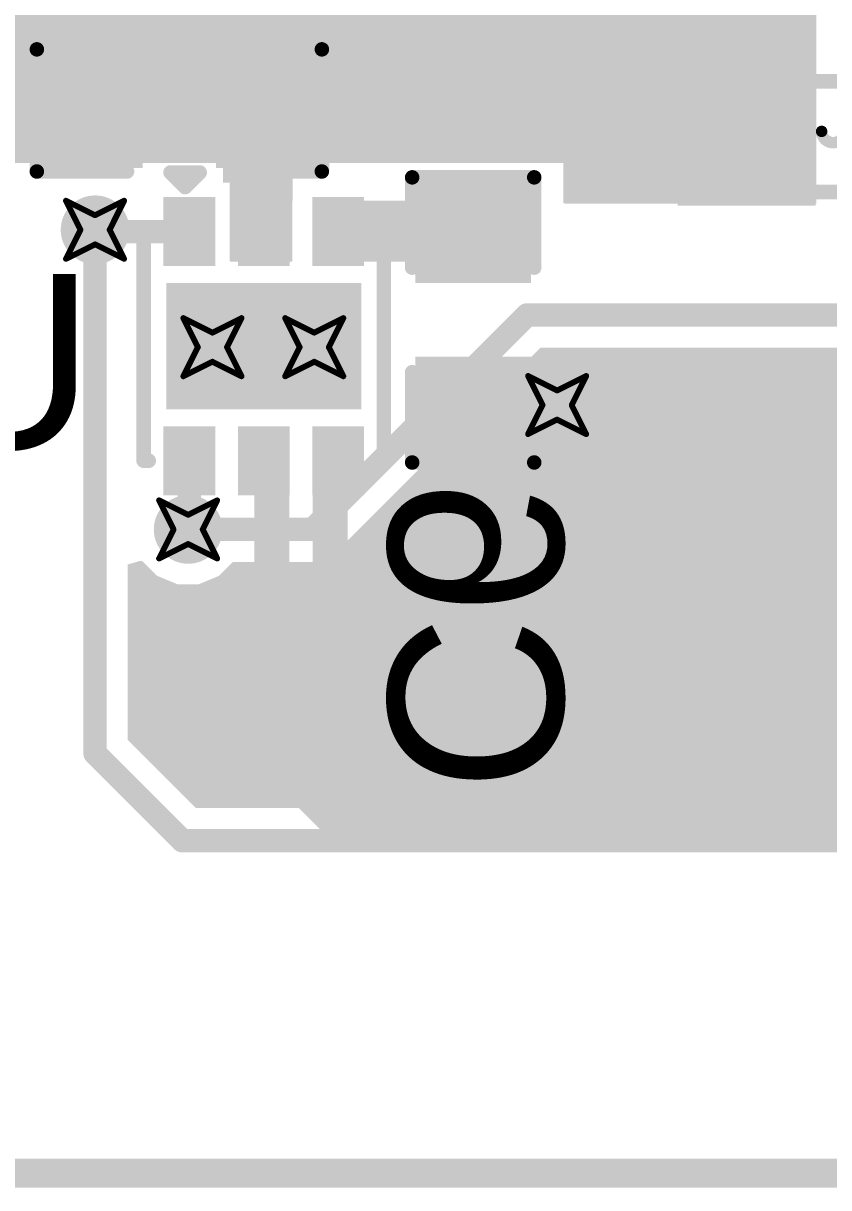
# Model space of a CAD drawing. Header units: inches. Extents: x -11 to 1110, y -7 to 455.
# Drawn here: x 631.51 to 638.54, y -0.13 to 10.04 of the extents above; entities that cross this region are included whole.
import ezdxf

# ---------------------------------------------------------------- set-up
doc = ezdxf.new("R2010")
doc.units = ezdxf.units.IN
for name, color, linetype in [('Board_outline', 216, 'Continuous'), ('Bottom Layer', 5, 'Continuous'), ('Bottom Overlay', 54, 'Continuous'), ('Bottom Paste', 16, 'Continuous'), ('Bottom Solder', 6, 'Continuous'), ('Drill Drawing', 1, 'Continuous'), ('Top Layer', 1, 'Continuous'), ('Via Holes', 16, 'Continuous')]:
    doc.layers.add(name, color=color, linetype=linetype)
doc.styles.add('Arial', font='', dxfattribs={"height": 0.2})
doc.styles.get('Arial').set_extended_font_data('Arial')

# ---------------------------------------------------------------- blocks, each defined once
blk = doc.blocks.new('C___0603_B_24')
at = {"layer": 'Bottom Layer'}
for points in [[(-1.143, -0.445), (-1.143, 0.445), (-0.381, 0.445), (-0.381, -0.445)], [(0.381, -0.445), (0.381, 0.445), (1.143, 0.445), (1.143, -0.445)]]:
    blk.add_hatch(color=5, dxfattribs=at).paths.add_polyline_path(points)
at = {"layer": 'Bottom Paste'}
for points in [[(-1.143, -0.445), (-1.143, 0.445), (-0.381, 0.445), (-0.381, -0.445)], [(0.381, -0.445), (0.381, 0.445), (1.143, 0.445), (1.143, -0.445)]]:
    blk.add_hatch(color=16, dxfattribs=at).paths.add_polyline_path(points)
at = {"layer": 'Bottom Solder'}
for points in [[(-1.203, -0.504), (-1.203, 0.504), (-0.321, 0.504), (-0.321, -0.504)], [(0.321, -0.504), (0.321, 0.504), (1.203, 0.504), (1.203, -0.504)]]:
    blk.add_hatch(color=6, dxfattribs=at).paths.add_polyline_path(points)
at = {"layer": 'Bottom Overlay'}
for points in [[(-1.245, 0.533, 0.127, 0.127, 0), (-1.245, -0.533, 0.127, 0.127, 0)], [(-1.245, 0.533, 0.127, 0.127, 0), (-0.457, 0.533, 0.127, 0.127, 0)], [(0.457, 0.533, 0.127, 0.127, 0), (1.245, 0.533, 0.127, 0.127, 0)], [(1.245, 0.533, 0.127, 0.127, 0), (1.245, -0.533, 0.127, 0.127, 0)], [(-1.245, -0.533, 0.127, 0.127, 0), (-0.457, -0.533, 0.127, 0.127, 0)], [(0.457, -0.533, 0.127, 0.127, 0), (1.245, -0.533, 0.127, 0.127, 0)]]:
    blk.add_lwpolyline(points, format="xyseb", dxfattribs=at)
for points in [[(-1.276, 0.533, 0.0635, 0.0635, 1), (-1.213, 0.533, 0.0635, 0.0635, 1)], [(-1.276, 0.533, 0.0635, 0.0635, 1), (-1.213, 0.533, 0.0635, 0.0635, 1)], [(-0.489, 0.533, 0.0635, 0.0635, 1), (-0.425, 0.533, 0.0635, 0.0635, 1)], [(0.425, 0.533, 0.0635, 0.0635, 1), (0.489, 0.533, 0.0635, 0.0635, 1)], [(1.213, 0.533, 0.0635, 0.0635, 1), (1.276, 0.533, 0.0635, 0.0635, 1)], [(1.213, 0.533, 0.0635, 0.0635, 1), (1.276, 0.533, 0.0635, 0.0635, 1)], [(-1.276, -0.533, 0.0635, 0.0635, 1), (-1.213, -0.533, 0.0635, 0.0635, 1)], [(-1.276, -0.533, 0.0635, 0.0635, 1), (-1.213, -0.533, 0.0635, 0.0635, 1)], [(-0.489, -0.533, 0.0635, 0.0635, 1), (-0.425, -0.533, 0.0635, 0.0635, 1)], [(0.425, -0.533, 0.0635, 0.0635, 1), (0.489, -0.533, 0.0635, 0.0635, 1)], [(1.213, -0.533, 0.0635, 0.0635, 1), (1.276, -0.533, 0.0635, 0.0635, 1)], [(1.213, -0.533, 0.0635, 0.0635, 1), (1.276, -0.533, 0.0635, 0.0635, 1)]]:
    blk.add_lwpolyline(points, format="xyseb", close=True, dxfattribs=at)
blk = doc.blocks.new('DFN_6L_EP_2_2__B_25')
at = {"layer": 'Bottom Layer'}
for points in [[(-0.75, 0.825), (-0.75, 0.475), (-1.25, 0.475), (-1.25, 0.825)], [(1.25, 0.825), (1.25, 0.475), (0.75, 0.475), (0.75, 0.825)], [(0.5, -0.8), (-0.5, -0.8), (-0.5, 0.8), (0.5, 0.8)], [(-0.75, 0.175), (-0.75, -0.175), (-1.25, -0.175), (-1.25, 0.175)], [(1.25, 0.175), (1.25, -0.175), (0.75, -0.175), (0.75, 0.175)], [(-0.75, -0.475), (-0.75, -0.825), (-1.25, -0.825), (-1.25, -0.475)], [(1.25, -0.475), (1.25, -0.825), (0.75, -0.825), (0.75, -0.475)]]:
    blk.add_hatch(color=5, dxfattribs=at).paths.add_polyline_path(points)
at = {"layer": 'Bottom Paste'}
for points in [[(-0.75, 0.825), (-0.75, 0.475), (-1.25, 0.475), (-1.25, 0.825)], [(1.25, 0.825), (1.25, 0.475), (0.75, 0.475), (0.75, 0.825)], [(0.5, -0.8), (-0.5, -0.8), (-0.5, 0.8), (0.5, 0.8)], [(-0.75, 0.175), (-0.75, -0.175), (-1.25, -0.175), (-1.25, 0.175)], [(1.25, 0.175), (1.25, -0.175), (0.75, -0.175), (0.75, 0.175)], [(-0.75, -0.475), (-0.75, -0.825), (-1.25, -0.825), (-1.25, -0.475)], [(1.25, -0.475), (1.25, -0.825), (0.75, -0.825), (0.75, -0.475)]]:
    blk.add_hatch(color=16, dxfattribs=at).paths.add_polyline_path(points)
at = {"layer": 'Bottom Solder'}
for points in [[(-0.699, 0.876), (-0.699, 0.424), (-1.301, 0.424), (-1.301, 0.876)], [(0.551, -0.851), (-0.551, -0.851), (-0.551, 0.851), (0.551, 0.851)], [(1.301, 0.876), (1.301, 0.424), (0.699, 0.424), (0.699, 0.876)], [(-0.699, 0.226), (-0.699, -0.226), (-1.301, -0.226), (-1.301, 0.226)], [(1.301, 0.226), (1.301, -0.226), (0.699, -0.226), (0.699, 0.226)], [(-0.699, -0.424), (-0.699, -0.876), (-1.301, -0.876), (-1.301, -0.424)], [(1.301, -0.424), (1.301, -0.876), (0.699, -0.876), (0.699, -0.424)]]:
    blk.add_hatch(color=6, dxfattribs=at).paths.add_polyline_path(points)
at = {"layer": 'Bottom Overlay'}
for points in [[(-1.016, 1.005, 0.127, 0.127, 0), (-1.016, 1.049, 0.127, 0.127, 0)], [(1, 1.049, 0.127, 0.127, 0), (-1, 1.049, 0.127, 0.127, 0)], [(1, 1.005, 0.127, 0.127, 0), (1, 1.049, 0.127, 0.127, 0)], [(-1.516, -0.814, 0.127, 0.127, 0), (-1.516, -0.56, 0.127, 0.127, 0)], [(-1.389, -0.687, 0.127, 0.127, 0), (-1.516, -0.56, 0.127, 0.127, 0)], [(-1.516, -0.814, 0.127, 0.127, 0), (-1.389, -0.687, 0.127, 0.127, 0)], [(1, -1.049, 0.127, 0.127, 0), (-1, -1.049, 0.127, 0.127, 0)], [(1, -1.049, 0.127, 0.127, 0), (1, -1.005, 0.127, 0.127, 0)]]:
    blk.add_lwpolyline(points, format="xyseb", dxfattribs=at)
for points in [[(-1.048, 1.049, 0.0635, 0.0635, 1), (-0.984, 1.049, 0.0635, 0.0635, 1)], [(-1.048, 1.005, 0.0635, 0.0635, 1), (-0.984, 1.005, 0.0635, 0.0635, 1)], [(-1.032, 1.049, 0.0635, 0.0635, 1), (-0.968, 1.049, 0.0635, 0.0635, 1)], [(0.968, 1.049, 0.0635, 0.0635, 1), (1.032, 1.049, 0.0635, 0.0635, 1)], [(0.968, 1.049, 0.0635, 0.0635, 1), (1.032, 1.049, 0.0635, 0.0635, 1)], [(0.968, 1.005, 0.0635, 0.0635, 1), (1.032, 1.005, 0.0635, 0.0635, 1)], [(-1.548, -0.56, 0.0635, 0.0635, 1), (-1.484, -0.56, 0.0635, 0.0635, 1)], [(-1.548, -0.56, 0.0635, 0.0635, 1), (-1.484, -0.56, 0.0635, 0.0635, 1)], [(-1.421, -0.687, 0.0635, 0.0635, 1), (-1.357, -0.687, 0.0635, 0.0635, 1)], [(-1.421, -0.687, 0.0635, 0.0635, 1), (-1.357, -0.687, 0.0635, 0.0635, 1)], [(-1.548, -0.814, 0.0635, 0.0635, 1), (-1.484, -0.814, 0.0635, 0.0635, 1)], [(-1.548, -0.814, 0.0635, 0.0635, 1), (-1.484, -0.814, 0.0635, 0.0635, 1)], [(-1.032, -1.049, 0.0635, 0.0635, 1), (-0.968, -1.049, 0.0635, 0.0635, 1)], [(0.968, -1.005, 0.0635, 0.0635, 1), (1.032, -1.005, 0.0635, 0.0635, 1)], [(0.968, -1.049, 0.0635, 0.0635, 1), (1.032, -1.049, 0.0635, 0.0635, 1)], [(0.968, -1.049, 0.0635, 0.0635, 1), (1.032, -1.049, 0.0635, 0.0635, 1)]]:
    blk.add_lwpolyline(points, format="xyseb", close=True, dxfattribs=at)
blk = doc.blocks.new('C___0603_B_26')
at = {"layer": 'Bottom Layer'}
for points in [[(-1.143, -0.445), (-1.143, 0.445), (-0.381, 0.445), (-0.381, -0.445)], [(0.381, -0.445), (0.381, 0.445), (1.143, 0.445), (1.143, -0.445)]]:
    blk.add_hatch(color=5, dxfattribs=at).paths.add_polyline_path(points)
at = {"layer": 'Bottom Paste'}
for points in [[(-1.143, -0.445), (-1.143, 0.445), (-0.381, 0.445), (-0.381, -0.445)], [(0.381, -0.445), (0.381, 0.445), (1.143, 0.445), (1.143, -0.445)]]:
    blk.add_hatch(color=16, dxfattribs=at).paths.add_polyline_path(points)
at = {"layer": 'Bottom Solder'}
for points in [[(-1.203, -0.504), (-1.203, 0.504), (-0.321, 0.504), (-0.321, -0.504)], [(0.321, -0.504), (0.321, 0.504), (1.203, 0.504), (1.203, -0.504)]]:
    blk.add_hatch(color=6, dxfattribs=at).paths.add_polyline_path(points)
at = {"layer": 'Bottom Overlay'}
for points in [[(-1.245, -0.533, 0.127, 0.127, 0), (-1.245, 0.533, 0.127, 0.127, 0)], [(-1.245, 0.533, 0.127, 0.127, 0), (-0.457, 0.533, 0.127, 0.127, 0)], [(0.457, 0.533, 0.127, 0.127, 0), (1.245, 0.533, 0.127, 0.127, 0)], [(1.245, -0.533, 0.127, 0.127, 0), (1.245, 0.533, 0.127, 0.127, 0)], [(-1.245, -0.533, 0.127, 0.127, 0), (-0.457, -0.533, 0.127, 0.127, 0)], [(0.457, -0.533, 0.127, 0.127, 0), (1.245, -0.533, 0.127, 0.127, 0)]]:
    blk.add_lwpolyline(points, format="xyseb", dxfattribs=at)
for points in [[(-1.276, 0.533, 0.0635, 0.0635, 1), (-1.213, 0.533, 0.0635, 0.0635, 1)], [(-1.276, 0.533, 0.0635, 0.0635, 1), (-1.213, 0.533, 0.0635, 0.0635, 1)], [(-0.489, 0.533, 0.0635, 0.0635, 1), (-0.425, 0.533, 0.0635, 0.0635, 1)], [(0.425, 0.533, 0.0635, 0.0635, 1), (0.489, 0.533, 0.0635, 0.0635, 1)], [(1.213, 0.533, 0.0635, 0.0635, 1), (1.276, 0.533, 0.0635, 0.0635, 1)], [(1.213, 0.533, 0.0635, 0.0635, 1), (1.276, 0.533, 0.0635, 0.0635, 1)], [(-1.276, -0.533, 0.0635, 0.0635, 1), (-1.213, -0.533, 0.0635, 0.0635, 1)], [(-1.276, -0.533, 0.0635, 0.0635, 1), (-1.213, -0.533, 0.0635, 0.0635, 1)], [(-0.489, -0.533, 0.0635, 0.0635, 1), (-0.425, -0.533, 0.0635, 0.0635, 1)], [(0.425, -0.533, 0.0635, 0.0635, 1), (0.489, -0.533, 0.0635, 0.0635, 1)], [(1.213, -0.533, 0.0635, 0.0635, 1), (1.276, -0.533, 0.0635, 0.0635, 1)], [(1.213, -0.533, 0.0635, 0.0635, 1), (1.276, -0.533, 0.0635, 0.0635, 1)]]:
    blk.add_lwpolyline(points, format="xyseb", close=True, dxfattribs=at)
blk = doc.blocks.new('F____0603_B_237')
at = {"layer": 'Bottom Layer'}
for points in [[(-0.35, -0.5), (-1.35, -0.5), (-1.35, 0.5), (-0.35, 0.5)], [(1.35, -0.5), (0.35, -0.5), (0.35, 0.5), (1.35, 0.5)]]:
    blk.add_hatch(color=5, dxfattribs=at).paths.add_polyline_path(points)
at = {"layer": 'Bottom Paste'}
for points in [[(-0.35, -0.5), (-1.35, -0.5), (-1.35, 0.5), (-0.35, 0.5)], [(1.35, -0.5), (0.35, -0.5), (0.35, 0.5), (1.35, 0.5)]]:
    blk.add_hatch(color=16, dxfattribs=at).paths.add_polyline_path(points)
at = {"layer": 'Bottom Solder'}
for points in [[(-0.248, -0.602), (-1.452, -0.602), (-1.452, 0.602), (-0.248, 0.602)], [(1.452, -0.602), (0.248, -0.602), (0.248, 0.602), (1.452, 0.602)]]:
    blk.add_hatch(color=6, dxfattribs=at).paths.add_polyline_path(points)
at = {"layer": 'Bottom Overlay'}
for points in [[(0.254, 0.483, 0.127, 0.127, 0), (-0.254, 0.483, 0.127, 0.127, 0)], [(0.007, -0.002, 0.1, 0.1, -0.784117), (0.196, -0.046, 0.1, 0.1, 0)], [(0, 0, 0.1, 0.1, -0.770164), (-0.193, 0.003, 0.1, 0.1, 0)], [(0.254, -0.483, 0.127, 0.127, 0), (-0.254, -0.483, 0.127, 0.127, 0)]]:
    blk.add_lwpolyline(points, format="xyseb", dxfattribs=at)
for points in [[(-0.286, 0.483, 0.0635, 0.0635, 1), (-0.222, 0.483, 0.0635, 0.0635, 1)], [(0.222, 0.483, 0.0635, 0.0635, 1), (0.286, 0.483, 0.0635, 0.0635, 1)], [(-0.218, 0.003, 0.05, 0.05, 1), (-0.168, 0.003, 0.05, 0.05, 1)], [(-0.025, 0, 0.05, 0.05, 1), (0.025, 0, 0.05, 0.05, 1)], [(-0.018, -0.002, 0.05, 0.05, 1), (0.032, -0.002, 0.05, 0.05, 1)], [(0.171, -0.046, 0.05, 0.05, 1), (0.221, -0.046, 0.05, 0.05, 1)], [(-0.286, -0.483, 0.0635, 0.0635, 1), (-0.222, -0.483, 0.0635, 0.0635, 1)], [(0.222, -0.483, 0.0635, 0.0635, 1), (0.286, -0.483, 0.0635, 0.0635, 1)]]:
    blk.add_lwpolyline(points, format="xyseb", close=True, dxfattribs=at)

msp = doc.modelspace()

# ---------------------------------------------------------------- hatches: boundary and pattern name
at = {"layer": 'Bottom Layer'}
for points in [[(638.429, 15.262), (638.432, 15.248), (638.432, 13.621), (638.432, 10.287), (638.432, 10.287), (638.432, 8.465), (636.24, 8.465), (636.222, 8.468), (636.222, 8.82), (633.86, 8.82), (633.86, 8.508), (633.857, 8.49), (633.857, 7.96), (633.839, 7.957), (633.327, 7.957), (633.309, 7.96), (633.309, 8.648), (633.25, 8.648), (633.25, 10.471), (631.088, 10.471), (631.088, 0.259), (600.812, 0.259), (600.812, 5.824), (600.815, 5.839), (600.829, 5.842), (617.449, 5.842), (617.449, 10.471), (616.298, 10.471), (616.283, 10.474), (616.28, 10.489), (616.28, 10.827), (616.28, 12.086), (614.64, 12.086), (614.371, 12.355), (614.371, 12.781), (614.376, 12.781), (614.376, 13.621), (614.596, 13.621), (614.596, 12.781), (615.176, 12.781), (615.176, 13.621), (627.278, 13.621), (627.278, 15.248), (627.281, 15.262), (627.296, 15.265), (638.414, 15.265)], [(634.038, 7.957), (635.765, 7.957), (635.765, 8.49), (634.038, 8.49)]]:
    msp.add_hatch(color=5, dxfattribs=at).paths.add_polyline_path(points)
h = msp.add_hatch(color=5, dxfattribs=at)
edge = h.paths.add_edge_path()
edge.add_arc((632.133, 8.236), 0.3, 0, 360)
h = msp.add_hatch(color=5, dxfattribs=at)
edge = h.paths.add_edge_path()
edge.add_arc((633.158, 7.211), 0.3, 0, 360)
h = msp.add_hatch(color=5, dxfattribs=at)
edge = h.paths.add_edge_path()
edge.add_arc((634.047, 7.211), 0.3, 0, 360)
h = msp.add_hatch(color=5, dxfattribs=at)
edge = h.paths.add_edge_path()
edge.add_arc((636.168, 6.706), 0.3, 0, 360)
h = msp.add_hatch(color=5, dxfattribs=at)
edge = h.paths.add_edge_path()
edge.add_arc((632.946, 5.62), 0.3, 0, 360)
at = {"layer": 'Top Layer'}
for points in [[(638.432, 8.82), (631.139, 8.82), (631.139, 0.259), (616.28, 0.259), (616.28, 10.471), (616.28, 12.086), (616.28, 13.621), (638.432, 13.621)], [(640.776, 5.698), (640.75, 5.629), (640.713, 5.58), (640.537, 5.58), (640.358, 5.506), (640.221, 5.369), (640.146, 5.189), (640.146, 4.995), (640.221, 4.816), (640.358, 4.678), (640.537, 4.604), (640.731, 4.604), (640.911, 4.678), (641.048, 4.816), (641.122, 4.995), (641.122, 5.114), (641.246, 5.178), (641.304, 5.133), (641.304, 5.01), (641.377, 4.835), (641.511, 4.7), (641.687, 4.628), (641.877, 4.628), (641.982, 4.671), (642.008, 4.667), (642.119, 4.601), (642.119, 4.601), (642.123, 4.58), (642.123, 4.557), (642.132, 4.537), (642.146, 4.464), (642.187, 4.403), (642.196, 4.382), (642.212, 4.366), (642.253, 4.305), (642.253, 4.305), (642.314, 4.264), (642.33, 4.247), (642.352, 4.238), (642.413, 4.198), (642.484, 4.184), (642.506, 4.175), (642.529, 4.175), (642.601, 4.16), (642.673, 4.175), (642.696, 4.175), (642.718, 4.184), (642.789, 4.198), (642.85, 4.238), (642.872, 4.247), (642.888, 4.264), (642.916, 4.282), (643.065, 4.275), (643.126, 4.234), (643.143, 4.218), (643.164, 4.209), (643.225, 4.168), (643.297, 4.154), (643.318, 4.145), (643.342, 4.145), (643.413, 4.131), (643.414, 4.131), (643.485, 4.145), (643.508, 4.145), (643.529, 4.154), (643.602, 4.168), (643.664, 4.209), (643.684, 4.218), (643.699, 4.233), (643.762, 4.275), (643.803, 4.337), (643.818, 4.352), (643.826, 4.372), (643.868, 4.434), (643.883, 4.509), (643.891, 4.528), (643.891, 4.548), (643.906, 4.623), (643.906, 4.786), (644.177, 5.057), (644.304, 5.005), (644.304, 4.89), (644.377, 4.714), (644.497, 4.594), (644.497, 3.808), (643.877, 3.187), (633.013, 3.187), (632.418, 3.782), (632.418, 5.314), (632.523, 5.344), (632.545, 5.345), (632.675, 5.215), (632.851, 5.142), (633.041, 5.142), (633.216, 5.215), (633.336, 5.335), (634.033, 5.335), (634.033, 5.335), (634.142, 5.357), (634.235, 5.419), (636.024, 7.208), (639.265, 7.208)]]:
    msp.add_hatch(color=1, dxfattribs=at).paths.add_polyline_path(points)
h = msp.add_hatch(color=1, dxfattribs=at)
edge = h.paths.add_edge_path()
edge.add_arc((632.133, 8.236), 0.3, 0, 360)
h = msp.add_hatch(color=1, dxfattribs=at)
edge = h.paths.add_edge_path()
edge.add_arc((633.158, 7.211), 0.3, 0, 360)
h = msp.add_hatch(color=1, dxfattribs=at)
edge = h.paths.add_edge_path()
edge.add_arc((634.047, 7.211), 0.3, 0, 360)
h = msp.add_hatch(color=1, dxfattribs=at)
edge = h.paths.add_edge_path()
edge.add_arc((636.168, 6.706), 0.3, 0, 360)
h = msp.add_hatch(color=1, dxfattribs=at)
edge = h.paths.add_edge_path()
edge.add_arc((632.946, 5.62), 0.3, 0, 360)
at = {"layer": 'Via Holes'}
h = msp.add_hatch(color=7, dxfattribs=at)
edge = h.paths.add_edge_path()
edge.add_arc((632.133, 8.236), 0.15, 0, 360)
h = msp.add_hatch(color=7, dxfattribs=at)
edge = h.paths.add_edge_path()
edge.add_arc((633.158, 7.211), 0.15, 0, 360)
h = msp.add_hatch(color=7, dxfattribs=at)
edge = h.paths.add_edge_path()
edge.add_arc((634.047, 7.211), 0.15, 0, 360)
h = msp.add_hatch(color=7, dxfattribs=at)
edge = h.paths.add_edge_path()
edge.add_arc((636.168, 6.706), 0.15, 0, 360)
h = msp.add_hatch(color=7, dxfattribs=at)
edge = h.paths.add_edge_path()
edge.add_arc((632.946, 5.62), 0.15, 0, 360)

# ---------------------------------------------------------------- linework, layer by layer
at = {"layer": 'Board_outline'}
msp.add_lwpolyline([(0, 0, 0.254, 0.254, 0), (704, 0, 0.254, 0.254, 0)], format="xyseb", dxfattribs=at)
at = {"layer": 'Bottom Layer'}
for points in [[(632.133, 8.236, 0.203, 0.203, 0), (632.149, 8.22, 0.203, 0.203, 0)], [(632.149, 8.22, 0.203, 0.203, 0), (632.956, 8.22, 0.203, 0.203, 0)], [(635.435, 6.687, 0.305, 0.305, 0), (636.15, 6.687, 0.305, 0.305, 0)], [(636.15, 6.687, 0.305, 0.305, 0), (636.168, 6.706, 0.305, 0.305, 0)], [(632.956, 5.63, 0.203, 0.203, 0), (632.956, 6.22, 0.203, 0.203, 0)], [(633.606, 6.22, 0.305, 0.305, 0), (633.677, 6.149, 0.305, 0.305, 0)], [(634.185, 6.149, 0.305, 0.305, 0), (634.256, 6.22, 0.305, 0.305, 0)], [(633.677, 5.105, 0.305, 0.305, 0), (633.677, 6.149, 0.305, 0.305, 0)], [(634.185, 5.105, 0.305, 0.305, 0), (634.185, 6.149, 0.305, 0.305, 0)], [(636.222, 5.325, 0.61, 0.61, -1), (637.086, 5.325, 0.61, 0.61, 0)], [(632.946, 5.62, 0.203, 0.203, 0), (632.956, 5.63, 0.203, 0.203, 0)], [(636.222, 4.547, 0.61, 0.61, 0), (636.222, 5.325, 0.61, 0.61, 0)], [(637.086, 4.547, 0.61, 0.61, 0), (637.086, 5.325, 0.61, 0.61, 0)], [(633.525, 4.007, 0.61, 0.61, 0), (633.525, 4.953, 0.61, 0.61, 0)], [(633.525, 4.953, 0.305, 0.305, 0), (633.677, 5.105, 0.305, 0.305, 0)], [(634.185, 5.105, 0.305, 0.305, 0), (634.337, 4.953, 0.305, 0.305, 0)], [(634.337, 4.343, 0.61, 0.61, 0), (634.337, 4.953, 0.61, 0.61, 0)], [(636.222, 4.547, 0.61, 0.61, -0.414214), (635.612, 3.937, 0.61, 0.61, 0)], [(637.695, 3.937, 0.61, 0.61, -0.414214), (637.086, 4.547, 0.61, 0.61, 0)], [(634.337, 4.343, 0.61, 0.61, 0), (634.555, 4.126, 0.61, 0.61, 0)], [(634.555, 4.126, 0.61, 0.61, 0), (634.744, 3.937, 0.61, 0.61, 0)], [(633.525, 4.007, 0.61, 0.61, 0), (634.407, 3.124, 0.61, 0.61, 0)], [(634.744, 3.937, 0.61, 0.61, 0), (635.612, 3.937, 0.61, 0.61, 0)], [(637.695, 3.937, 0.61, 0.61, 0), (640.591, 3.937, 0.61, 0.61, 0)], [(634.407, 3.124, 0.61, 0.61, 0), (642.442, 3.124, 0.61, 0.61, 0)]]:
    msp.add_lwpolyline(points, format="xyseb", dxfattribs=at)
for points in [[(632.082, 8.236, 0.102, 0.102, 1), (632.184, 8.236, 0.102, 0.102, 1)], [(632.098, 8.22, 0.102, 0.102, 1), (632.2, 8.22, 0.102, 0.102, 1)], [(632.098, 8.22, 0.102, 0.102, 1), (632.2, 8.22, 0.102, 0.102, 1)], [(632.905, 8.22, 0.102, 0.102, 1), (633.007, 8.22, 0.102, 0.102, 1)], [(635.359, 6.687, 0.152, 0.152, 1), (635.511, 6.687, 0.152, 0.152, 1)], [(636.073, 6.687, 0.152, 0.152, 1), (636.226, 6.687, 0.152, 0.152, 1)], [(636.073, 6.687, 0.152, 0.152, 1), (636.226, 6.687, 0.152, 0.152, 1)], [(636.092, 6.706, 0.152, 0.152, 1), (636.245, 6.706, 0.152, 0.152, 1)], [(632.905, 6.22, 0.102, 0.102, 1), (633.007, 6.22, 0.102, 0.102, 1)], [(633.53, 6.22, 0.152, 0.152, 1), (633.682, 6.22, 0.152, 0.152, 1)], [(634.18, 6.22, 0.152, 0.152, 1), (634.332, 6.22, 0.152, 0.152, 1)], [(633.601, 6.149, 0.152, 0.152, 1), (633.753, 6.149, 0.152, 0.152, 1)], [(633.601, 6.149, 0.152, 0.152, 1), (633.753, 6.149, 0.152, 0.152, 1)], [(634.109, 6.149, 0.152, 0.152, 1), (634.261, 6.149, 0.152, 0.152, 1)], [(634.109, 6.149, 0.152, 0.152, 1), (634.261, 6.149, 0.152, 0.152, 1)], [(632.895, 5.62, 0.102, 0.102, 1), (632.996, 5.62, 0.102, 0.102, 1)], [(632.905, 5.63, 0.102, 0.102, 1), (633.007, 5.63, 0.102, 0.102, 1)], [(632.905, 5.63, 0.102, 0.102, 1), (633.007, 5.63, 0.102, 0.102, 1)], [(636.07, 5.325, 0.305, 0.305, 1), (636.374, 5.325, 0.305, 0.305, 1)], [(636.07, 5.325, 0.305, 0.305, 1), (636.374, 5.325, 0.305, 0.305, 1)], [(636.933, 5.325, 0.305, 0.305, 1), (637.238, 5.325, 0.305, 0.305, 1)], [(636.933, 5.325, 0.305, 0.305, 1), (637.238, 5.325, 0.305, 0.305, 1)], [(633.372, 4.953, 0.305, 0.305, 1), (633.677, 4.953, 0.305, 0.305, 1)], [(633.601, 5.105, 0.152, 0.152, 1), (633.753, 5.105, 0.152, 0.152, 1)], [(633.601, 5.105, 0.152, 0.152, 1), (633.753, 5.105, 0.152, 0.152, 1)], [(634.109, 5.105, 0.152, 0.152, 1), (634.261, 5.105, 0.152, 0.152, 1)], [(634.109, 5.105, 0.152, 0.152, 1), (634.261, 5.105, 0.152, 0.152, 1)], [(634.185, 4.953, 0.305, 0.305, 1), (634.49, 4.953, 0.305, 0.305, 1)], [(633.448, 4.953, 0.152, 0.152, 1), (633.601, 4.953, 0.152, 0.152, 1)], [(634.261, 4.953, 0.152, 0.152, 1), (634.414, 4.953, 0.152, 0.152, 1)], [(636.07, 4.547, 0.305, 0.305, 1), (636.374, 4.547, 0.305, 0.305, 1)], [(636.07, 4.547, 0.305, 0.305, 1), (636.374, 4.547, 0.305, 0.305, 1)], [(636.933, 4.547, 0.305, 0.305, 1), (637.238, 4.547, 0.305, 0.305, 1)], [(636.933, 4.547, 0.305, 0.305, 1), (637.238, 4.547, 0.305, 0.305, 1)], [(634.185, 4.343, 0.305, 0.305, 1), (634.49, 4.343, 0.305, 0.305, 1)], [(634.185, 4.343, 0.305, 0.305, 1), (634.49, 4.343, 0.305, 0.305, 1)], [(634.402, 4.126, 0.305, 0.305, 1), (634.707, 4.126, 0.305, 0.305, 1)], [(634.402, 4.126, 0.305, 0.305, 1), (634.707, 4.126, 0.305, 0.305, 1)], [(633.372, 4.007, 0.305, 0.305, 1), (633.677, 4.007, 0.305, 0.305, 1)], [(633.372, 4.007, 0.305, 0.305, 1), (633.677, 4.007, 0.305, 0.305, 1)], [(634.591, 3.937, 0.305, 0.305, 1), (634.896, 3.937, 0.305, 0.305, 1)], [(634.591, 3.937, 0.305, 0.305, 1), (634.896, 3.937, 0.305, 0.305, 1)], [(635.46, 3.937, 0.305, 0.305, 1), (635.765, 3.937, 0.305, 0.305, 1)], [(635.46, 3.937, 0.305, 0.305, 1), (635.765, 3.937, 0.305, 0.305, 1)], [(637.543, 3.937, 0.305, 0.305, 1), (637.848, 3.937, 0.305, 0.305, 1)], [(637.543, 3.937, 0.305, 0.305, 1), (637.848, 3.937, 0.305, 0.305, 1)], [(634.255, 3.124, 0.305, 0.305, 1), (634.56, 3.124, 0.305, 0.305, 1)], [(634.255, 3.124, 0.305, 0.305, 1), (634.56, 3.124, 0.305, 0.305, 1)]]:
    msp.add_lwpolyline(points, format="xyseb", close=True, dxfattribs=at)
at = {"layer": 'Drill Drawing'}
for points in [[(631.879, 8.49, 0.0508, 0.0508, 0), (632.133, 8.363, 0.0508, 0.0508, 0)], [(631.879, 8.49, 0.0508, 0.0508, 0), (632.006, 8.236, 0.0508, 0.0508, 0)], [(632.133, 8.363, 0.0508, 0.0508, 0), (632.387, 8.49, 0.0508, 0.0508, 0)], [(632.26, 8.236, 0.0508, 0.0508, 0), (632.387, 8.49, 0.0508, 0.0508, 0)], [(631.879, 7.982, 0.0508, 0.0508, 0), (632.006, 8.236, 0.0508, 0.0508, 0)], [(632.26, 8.236, 0.0508, 0.0508, 0), (632.387, 7.982, 0.0508, 0.0508, 0)], [(631.879, 7.982, 0.0508, 0.0508, 0), (632.133, 8.109, 0.0508, 0.0508, 0)], [(632.133, 8.109, 0.0508, 0.0508, 0), (632.387, 7.982, 0.0508, 0.0508, 0)], [(632.904, 7.465, 0.0508, 0.0508, 0), (633.158, 7.338, 0.0508, 0.0508, 0)], [(632.904, 7.465, 0.0508, 0.0508, 0), (633.031, 7.211, 0.0508, 0.0508, 0)], [(633.158, 7.338, 0.0508, 0.0508, 0), (633.412, 7.465, 0.0508, 0.0508, 0)], [(633.285, 7.211, 0.0508, 0.0508, 0), (633.412, 7.465, 0.0508, 0.0508, 0)], [(633.793, 7.465, 0.0508, 0.0508, 0), (634.047, 7.338, 0.0508, 0.0508, 0)], [(633.793, 7.465, 0.0508, 0.0508, 0), (633.92, 7.211, 0.0508, 0.0508, 0)], [(634.047, 7.338, 0.0508, 0.0508, 0), (634.301, 7.465, 0.0508, 0.0508, 0)], [(634.174, 7.211, 0.0508, 0.0508, 0), (634.301, 7.465, 0.0508, 0.0508, 0)], [(632.904, 6.957, 0.0508, 0.0508, 0), (633.031, 7.211, 0.0508, 0.0508, 0)], [(633.285, 7.211, 0.0508, 0.0508, 0), (633.412, 6.957, 0.0508, 0.0508, 0)], [(633.793, 6.957, 0.0508, 0.0508, 0), (633.92, 7.211, 0.0508, 0.0508, 0)], [(634.174, 7.211, 0.0508, 0.0508, 0), (634.301, 6.957, 0.0508, 0.0508, 0)], [(632.904, 6.957, 0.0508, 0.0508, 0), (633.158, 7.084, 0.0508, 0.0508, 0)], [(633.158, 7.084, 0.0508, 0.0508, 0), (633.412, 6.957, 0.0508, 0.0508, 0)], [(633.793, 6.957, 0.0508, 0.0508, 0), (634.047, 7.084, 0.0508, 0.0508, 0)], [(634.047, 7.084, 0.0508, 0.0508, 0), (634.301, 6.957, 0.0508, 0.0508, 0)], [(635.914, 6.96, 0.0508, 0.0508, 0), (636.168, 6.833, 0.0508, 0.0508, 0)], [(635.914, 6.96, 0.0508, 0.0508, 0), (636.041, 6.706, 0.0508, 0.0508, 0)], [(636.168, 6.833, 0.0508, 0.0508, 0), (636.422, 6.96, 0.0508, 0.0508, 0)], [(636.295, 6.706, 0.0508, 0.0508, 0), (636.422, 6.96, 0.0508, 0.0508, 0)], [(635.914, 6.452, 0.0508, 0.0508, 0), (636.041, 6.706, 0.0508, 0.0508, 0)], [(636.295, 6.706, 0.0508, 0.0508, 0), (636.422, 6.452, 0.0508, 0.0508, 0)], [(635.914, 6.452, 0.0508, 0.0508, 0), (636.168, 6.579, 0.0508, 0.0508, 0)], [(636.168, 6.579, 0.0508, 0.0508, 0), (636.422, 6.452, 0.0508, 0.0508, 0)], [(632.692, 5.874, 0.0508, 0.0508, 0), (632.946, 5.747, 0.0508, 0.0508, 0)], [(632.692, 5.874, 0.0508, 0.0508, 0), (632.819, 5.62, 0.0508, 0.0508, 0)], [(632.946, 5.747, 0.0508, 0.0508, 0), (633.2, 5.874, 0.0508, 0.0508, 0)], [(633.073, 5.62, 0.0508, 0.0508, 0), (633.2, 5.874, 0.0508, 0.0508, 0)], [(632.692, 5.366, 0.0508, 0.0508, 0), (632.819, 5.62, 0.0508, 0.0508, 0)], [(633.073, 5.62, 0.0508, 0.0508, 0), (633.2, 5.366, 0.0508, 0.0508, 0)], [(632.692, 5.366, 0.0508, 0.0508, 0), (632.946, 5.493, 0.0508, 0.0508, 0)], [(632.946, 5.493, 0.0508, 0.0508, 0), (633.2, 5.366, 0.0508, 0.0508, 0)]]:
    msp.add_lwpolyline(points, format="xyseb", dxfattribs=at)
for points in [[(631.866, 8.49, 0.0254, 0.0254, 1), (631.891, 8.49, 0.0254, 0.0254, 1)], [(631.866, 8.49, 0.0254, 0.0254, 1), (631.891, 8.49, 0.0254, 0.0254, 1)], [(632.374, 8.49, 0.0254, 0.0254, 1), (632.399, 8.49, 0.0254, 0.0254, 1)], [(632.374, 8.49, 0.0254, 0.0254, 1), (632.399, 8.49, 0.0254, 0.0254, 1)], [(632.12, 8.363, 0.0254, 0.0254, 1), (632.145, 8.363, 0.0254, 0.0254, 1)], [(632.12, 8.363, 0.0254, 0.0254, 1), (632.145, 8.363, 0.0254, 0.0254, 1)], [(631.993, 8.236, 0.0254, 0.0254, 1), (632.018, 8.236, 0.0254, 0.0254, 1)], [(631.993, 8.236, 0.0254, 0.0254, 1), (632.018, 8.236, 0.0254, 0.0254, 1)], [(632.247, 8.236, 0.0254, 0.0254, 1), (632.272, 8.236, 0.0254, 0.0254, 1)], [(632.247, 8.236, 0.0254, 0.0254, 1), (632.272, 8.236, 0.0254, 0.0254, 1)], [(632.12, 8.109, 0.0254, 0.0254, 1), (632.145, 8.109, 0.0254, 0.0254, 1)], [(632.12, 8.109, 0.0254, 0.0254, 1), (632.145, 8.109, 0.0254, 0.0254, 1)], [(631.866, 7.982, 0.0254, 0.0254, 1), (631.891, 7.982, 0.0254, 0.0254, 1)], [(631.866, 7.982, 0.0254, 0.0254, 1), (631.891, 7.982, 0.0254, 0.0254, 1)], [(632.374, 7.982, 0.0254, 0.0254, 1), (632.399, 7.982, 0.0254, 0.0254, 1)], [(632.374, 7.982, 0.0254, 0.0254, 1), (632.399, 7.982, 0.0254, 0.0254, 1)], [(632.891, 7.465, 0.0254, 0.0254, 1), (632.917, 7.465, 0.0254, 0.0254, 1)], [(632.891, 7.465, 0.0254, 0.0254, 1), (632.917, 7.465, 0.0254, 0.0254, 1)], [(633.399, 7.465, 0.0254, 0.0254, 1), (633.425, 7.465, 0.0254, 0.0254, 1)], [(633.399, 7.465, 0.0254, 0.0254, 1), (633.425, 7.465, 0.0254, 0.0254, 1)], [(633.78, 7.465, 0.0254, 0.0254, 1), (633.806, 7.465, 0.0254, 0.0254, 1)], [(633.78, 7.465, 0.0254, 0.0254, 1), (633.806, 7.465, 0.0254, 0.0254, 1)], [(634.288, 7.465, 0.0254, 0.0254, 1), (634.314, 7.465, 0.0254, 0.0254, 1)], [(634.288, 7.465, 0.0254, 0.0254, 1), (634.314, 7.465, 0.0254, 0.0254, 1)], [(633.145, 7.338, 0.0254, 0.0254, 1), (633.171, 7.338, 0.0254, 0.0254, 1)], [(633.145, 7.338, 0.0254, 0.0254, 1), (633.171, 7.338, 0.0254, 0.0254, 1)], [(634.034, 7.338, 0.0254, 0.0254, 1), (634.06, 7.338, 0.0254, 0.0254, 1)], [(634.034, 7.338, 0.0254, 0.0254, 1), (634.06, 7.338, 0.0254, 0.0254, 1)], [(633.018, 7.211, 0.0254, 0.0254, 1), (633.044, 7.211, 0.0254, 0.0254, 1)], [(633.018, 7.211, 0.0254, 0.0254, 1), (633.044, 7.211, 0.0254, 0.0254, 1)], [(633.272, 7.211, 0.0254, 0.0254, 1), (633.298, 7.211, 0.0254, 0.0254, 1)], [(633.272, 7.211, 0.0254, 0.0254, 1), (633.298, 7.211, 0.0254, 0.0254, 1)], [(633.907, 7.211, 0.0254, 0.0254, 1), (633.933, 7.211, 0.0254, 0.0254, 1)], [(633.907, 7.211, 0.0254, 0.0254, 1), (633.933, 7.211, 0.0254, 0.0254, 1)], [(634.161, 7.211, 0.0254, 0.0254, 1), (634.187, 7.211, 0.0254, 0.0254, 1)], [(634.161, 7.211, 0.0254, 0.0254, 1), (634.187, 7.211, 0.0254, 0.0254, 1)], [(633.145, 7.084, 0.0254, 0.0254, 1), (633.171, 7.084, 0.0254, 0.0254, 1)], [(633.145, 7.084, 0.0254, 0.0254, 1), (633.171, 7.084, 0.0254, 0.0254, 1)], [(634.034, 7.084, 0.0254, 0.0254, 1), (634.06, 7.084, 0.0254, 0.0254, 1)], [(634.034, 7.084, 0.0254, 0.0254, 1), (634.06, 7.084, 0.0254, 0.0254, 1)], [(632.891, 6.957, 0.0254, 0.0254, 1), (632.917, 6.957, 0.0254, 0.0254, 1)], [(632.891, 6.957, 0.0254, 0.0254, 1), (632.917, 6.957, 0.0254, 0.0254, 1)], [(633.399, 6.957, 0.0254, 0.0254, 1), (633.425, 6.957, 0.0254, 0.0254, 1)], [(633.399, 6.957, 0.0254, 0.0254, 1), (633.425, 6.957, 0.0254, 0.0254, 1)], [(633.78, 6.957, 0.0254, 0.0254, 1), (633.806, 6.957, 0.0254, 0.0254, 1)], [(633.78, 6.957, 0.0254, 0.0254, 1), (633.806, 6.957, 0.0254, 0.0254, 1)], [(634.288, 6.957, 0.0254, 0.0254, 1), (634.314, 6.957, 0.0254, 0.0254, 1)], [(634.288, 6.957, 0.0254, 0.0254, 1), (634.314, 6.957, 0.0254, 0.0254, 1)], [(635.902, 6.96, 0.0254, 0.0254, 1), (635.927, 6.96, 0.0254, 0.0254, 1)], [(635.902, 6.96, 0.0254, 0.0254, 1), (635.927, 6.96, 0.0254, 0.0254, 1)], [(636.41, 6.96, 0.0254, 0.0254, 1), (636.435, 6.96, 0.0254, 0.0254, 1)], [(636.41, 6.96, 0.0254, 0.0254, 1), (636.435, 6.96, 0.0254, 0.0254, 1)], [(636.156, 6.833, 0.0254, 0.0254, 1), (636.181, 6.833, 0.0254, 0.0254, 1)], [(636.156, 6.833, 0.0254, 0.0254, 1), (636.181, 6.833, 0.0254, 0.0254, 1)], [(636.029, 6.706, 0.0254, 0.0254, 1), (636.054, 6.706, 0.0254, 0.0254, 1)], [(636.029, 6.706, 0.0254, 0.0254, 1), (636.054, 6.706, 0.0254, 0.0254, 1)], [(636.283, 6.706, 0.0254, 0.0254, 1), (636.308, 6.706, 0.0254, 0.0254, 1)], [(636.283, 6.706, 0.0254, 0.0254, 1), (636.308, 6.706, 0.0254, 0.0254, 1)], [(636.156, 6.579, 0.0254, 0.0254, 1), (636.181, 6.579, 0.0254, 0.0254, 1)], [(636.156, 6.579, 0.0254, 0.0254, 1), (636.181, 6.579, 0.0254, 0.0254, 1)], [(635.902, 6.452, 0.0254, 0.0254, 1), (635.927, 6.452, 0.0254, 0.0254, 1)], [(635.902, 6.452, 0.0254, 0.0254, 1), (635.927, 6.452, 0.0254, 0.0254, 1)], [(636.41, 6.452, 0.0254, 0.0254, 1), (636.435, 6.452, 0.0254, 0.0254, 1)], [(636.41, 6.452, 0.0254, 0.0254, 1), (636.435, 6.452, 0.0254, 0.0254, 1)], [(632.679, 5.874, 0.0254, 0.0254, 1), (632.704, 5.874, 0.0254, 0.0254, 1)], [(632.679, 5.874, 0.0254, 0.0254, 1), (632.704, 5.874, 0.0254, 0.0254, 1)], [(633.187, 5.874, 0.0254, 0.0254, 1), (633.212, 5.874, 0.0254, 0.0254, 1)], [(633.187, 5.874, 0.0254, 0.0254, 1), (633.212, 5.874, 0.0254, 0.0254, 1)], [(632.933, 5.747, 0.0254, 0.0254, 1), (632.958, 5.747, 0.0254, 0.0254, 1)], [(632.933, 5.747, 0.0254, 0.0254, 1), (632.958, 5.747, 0.0254, 0.0254, 1)], [(632.806, 5.62, 0.0254, 0.0254, 1), (632.831, 5.62, 0.0254, 0.0254, 1)], [(632.806, 5.62, 0.0254, 0.0254, 1), (632.831, 5.62, 0.0254, 0.0254, 1)], [(633.06, 5.62, 0.0254, 0.0254, 1), (633.085, 5.62, 0.0254, 0.0254, 1)], [(633.06, 5.62, 0.0254, 0.0254, 1), (633.085, 5.62, 0.0254, 0.0254, 1)], [(632.933, 5.493, 0.0254, 0.0254, 1), (632.958, 5.493, 0.0254, 0.0254, 1)], [(632.933, 5.493, 0.0254, 0.0254, 1), (632.958, 5.493, 0.0254, 0.0254, 1)], [(632.679, 5.366, 0.0254, 0.0254, 1), (632.704, 5.366, 0.0254, 0.0254, 1)], [(632.679, 5.366, 0.0254, 0.0254, 1), (632.704, 5.366, 0.0254, 0.0254, 1)], [(633.187, 5.366, 0.0254, 0.0254, 1), (633.212, 5.366, 0.0254, 0.0254, 1)], [(633.187, 5.366, 0.0254, 0.0254, 1), (633.212, 5.366, 0.0254, 0.0254, 1)]]:
    msp.add_lwpolyline(points, format="xyseb", close=True, dxfattribs=at)
at = {"layer": 'Top Layer'}
for points in [[(632.133, 3.664, 0.203, 0.203, 0), (632.133, 8.236, 0.203, 0.203, 0)], [(634.033, 5.62, 0.203, 0.203, 0), (635.906, 7.493, 0.203, 0.203, 0)], [(635.906, 7.493, 0.203, 0.203, 0), (639.383, 7.493, 0.203, 0.203, 0)], [(632.946, 5.62, 0.203, 0.203, 0), (634.033, 5.62, 0.203, 0.203, 0)], [(632.133, 3.664, 0.203, 0.203, 0), (632.895, 2.902, 0.203, 0.203, 0)], [(632.895, 2.902, 0.203, 0.203, 0), (643.995, 2.902, 0.203, 0.203, 0)]]:
    msp.add_lwpolyline(points, format="xyseb", dxfattribs=at)
for points in [[(632.082, 8.236, 0.102, 0.102, 1), (632.184, 8.236, 0.102, 0.102, 1)], [(635.855, 7.493, 0.102, 0.102, 1), (635.957, 7.493, 0.102, 0.102, 1)], [(635.855, 7.493, 0.102, 0.102, 1), (635.957, 7.493, 0.102, 0.102, 1)], [(632.895, 5.62, 0.102, 0.102, 1), (632.996, 5.62, 0.102, 0.102, 1)], [(633.982, 5.62, 0.102, 0.102, 1), (634.084, 5.62, 0.102, 0.102, 1)], [(633.982, 5.62, 0.102, 0.102, 1), (634.084, 5.62, 0.102, 0.102, 1)], [(632.082, 3.664, 0.102, 0.102, 1), (632.184, 3.664, 0.102, 0.102, 1)], [(632.082, 3.664, 0.102, 0.102, 1), (632.184, 3.664, 0.102, 0.102, 1)], [(632.844, 2.902, 0.102, 0.102, 1), (632.946, 2.902, 0.102, 0.102, 1)], [(632.844, 2.902, 0.102, 0.102, 1), (632.946, 2.902, 0.102, 0.102, 1)]]:
    msp.add_lwpolyline(points, format="xyseb", close=True, dxfattribs=at)

# ---------------------------------------------------------------- block references
msp.add_blockref('C___0603_B_26', (632.869, 9.278))
for name, p, rotation in [('F____0603_B_237', (638.674, 9.049), 180), ('DFN_6L_EP_2_2__B_25', (633.606, 7.22), 270), ('C___0603_B_24', (635.435, 7.449), 90)]:
    msp.add_blockref(name, p, dxfattribs=dict(rotation=rotation))

# ---------------------------------------------------------------- texts
at = {"layer": 'Bottom Overlay', "style": 'Arial', "text_generation_flag": 2}
msp.add_text('U2', height=1.524, dxfattribs=at).set_placement((632.129, 6.325))
msp.add_text('C6', height=1.524, rotation=270, dxfattribs=at).set_placement((634.695, 3.328))

doc.saveas('drawing.dxf')
